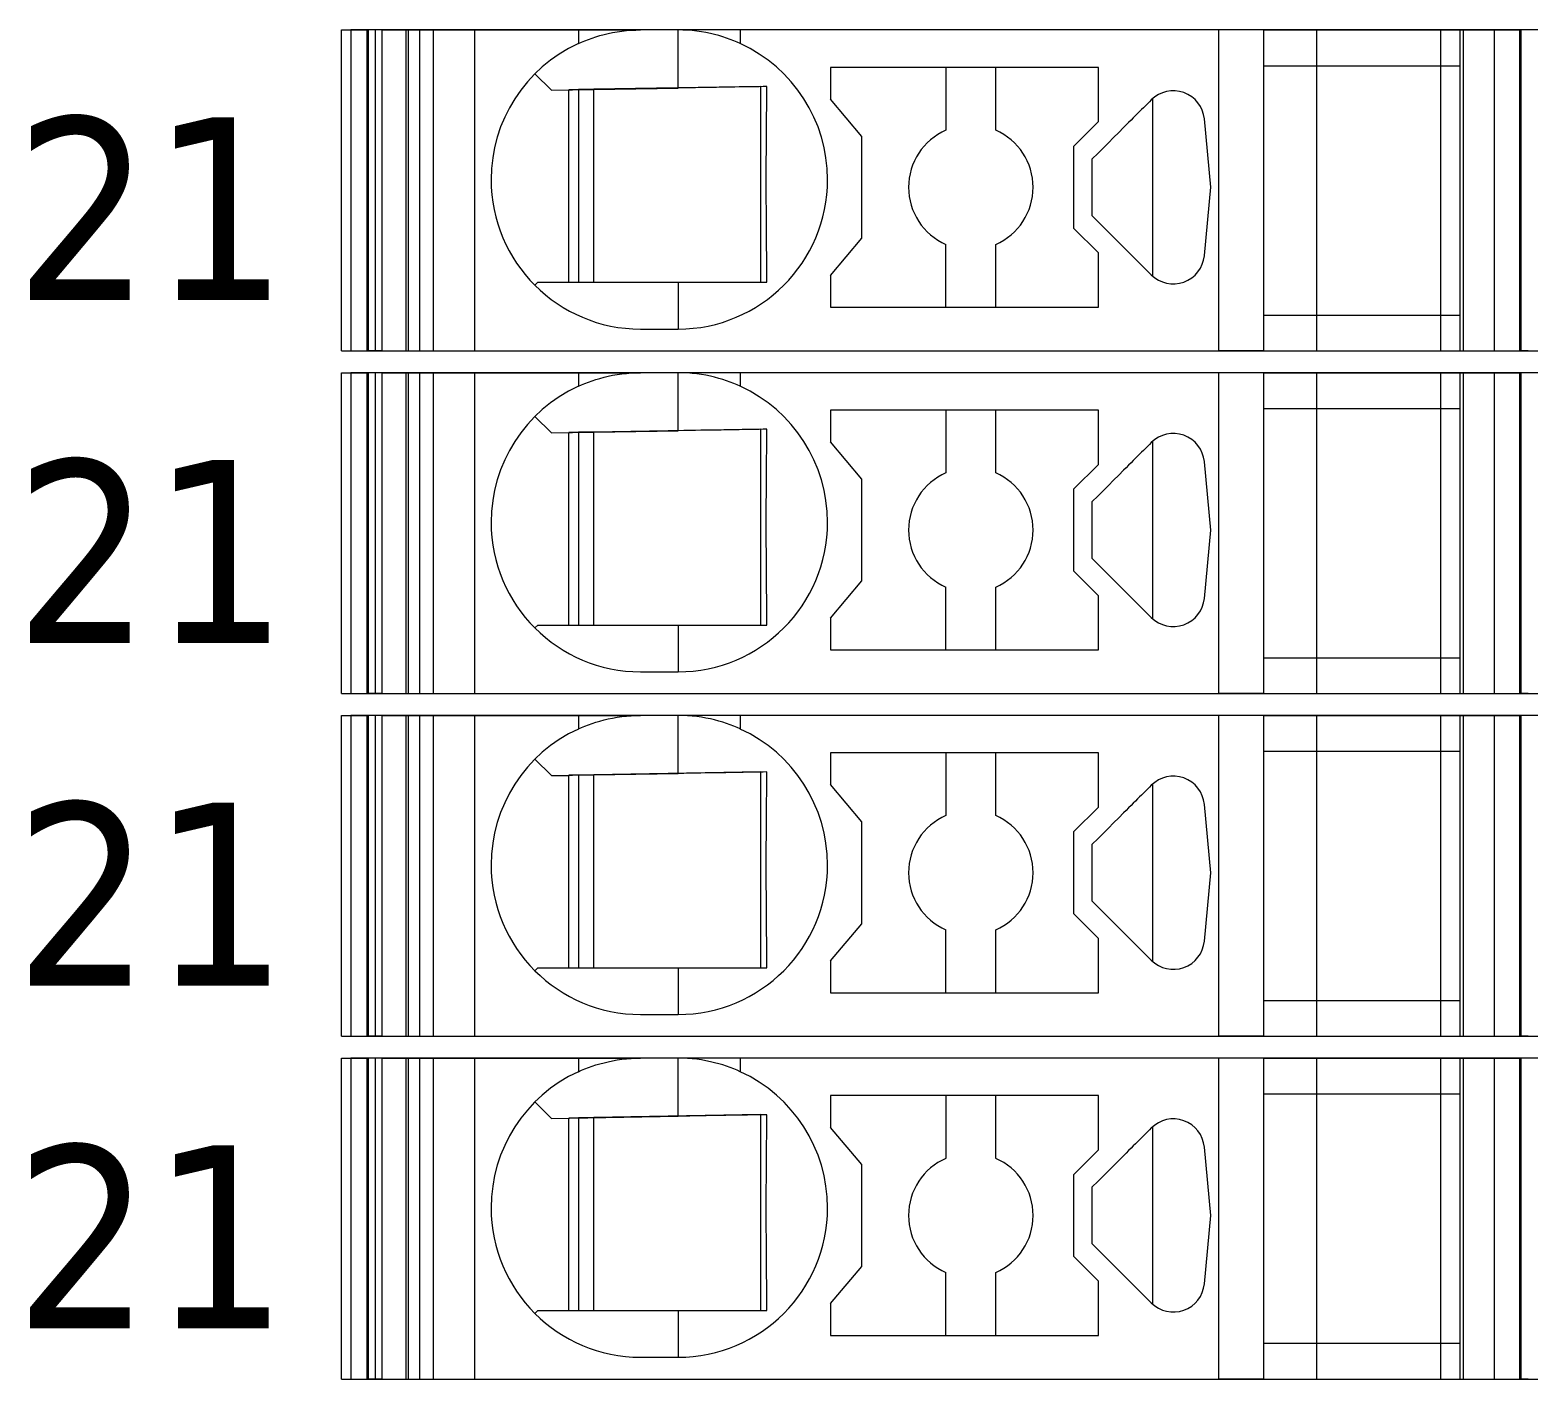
# Model space of a CAD drawing. Header units: millimetres. Extents: x 0 to 2100, y 0 to 1485.
# Drawn here: x 1216.85 to 1240.89, y 750.35 to 772 of the extents above; entities that cross this region are included whole.
import ezdxf
from ezdxf.enums import TextEntityAlignment as Align

# ---------------------------------------------------------------- set-up
doc = ezdxf.new("R2010")
doc.units = ezdxf.units.MM
for name, color, linetype, lineweight in [('EPLAN309', 5, 'Continuous', 5), ('EPLAN493', 5, 'Continuous', 5), ('MAIN-1', 7, 'Continuous', 5), ('MAIN-2', 7, 'Continuous', 5)]:
    doc.layers.add(name, color=color, linetype=linetype, lineweight=lineweight)
doc.styles.add('Tahoma', font='')
doc.styles.get('Tahoma').set_extended_font_data('Tahoma')

# ---------------------------------------------------------------- blocks, each defined once
blk = doc.blocks.new('EPLSYM_LibrarySPECIAL_Symbol12_Variant0_Placement8_5')
at = {"layer": 'EPLAN309', "lineweight": 13, "ltscale": 20}
blk.add_lwpolyline([(0, -5.15), (68.15, -5.15), (68.15, 0), (0, 0)], close=True, dxfattribs=at)
at = {"layer": 'EPLAN493', "color": 5, "style": 'Tahoma'}
blk.add_attdef('17_20450', text='', height=2.93475, dxfattribs=at).set_placement((0, -27.293475), align=Align.MIDDLE_RIGHT)
blk = doc.blocks.new('EPLSYM_LibrarySPECIAL_Symbol12_Variant0_Placement8_6')
at = {"layer": 'EPLAN309', "lineweight": 13, "ltscale": 20}
blk.add_lwpolyline([(0, -5.15), (68.15, -5.15), (68.15, 0), (0, 0)], close=True, dxfattribs=at)
at = {"layer": 'EPLAN493', "color": 5, "style": 'Tahoma'}
blk.add_attdef('17_20450', text='', height=2.93475, dxfattribs=at).set_placement((0, -27.293475), align=Align.MIDDLE_RIGHT)
blk = doc.blocks.new('EPLSYM_LibrarySPECIAL_Symbol12_Variant0_Placement8_7')
at = {"layer": 'EPLAN309', "lineweight": 13, "ltscale": 20}
blk.add_lwpolyline([(0, -5.15), (68.15, -5.15), (68.15, 0), (0, 0)], close=True, dxfattribs=at)
at = {"layer": 'EPLAN493', "color": 5, "style": 'Tahoma'}
blk.add_attdef('17_20450', text='', height=2.93475, dxfattribs=at).set_placement((0, -27.293475), align=Align.MIDDLE_RIGHT)
blk = doc.blocks.new('EPLSYM_LibrarySPECIAL_Symbol12_Variant0_Placement8_8')
at = {"layer": 'EPLAN309', "lineweight": 13, "ltscale": 20}
blk.add_lwpolyline([(0, -5.15), (68.15, -5.15), (68.15, 0), (0, 0)], close=True, dxfattribs=at)
at = {"layer": 'EPLAN493', "color": 5, "style": 'Tahoma'}
blk.add_attdef('17_20450', text='', height=2.93475, dxfattribs=at).set_placement((0, -27.293475), align=Align.MIDDLE_RIGHT)

msp = doc.modelspace()

# ---------------------------------------------------------------- linework, layer by layer
at = {"layer": 'MAIN-1'}
for p, q in [((1221.85, 772), (1222.284, 772)), ((1221.85, 766.85), (1221.85, 772)), ((1222.393, 772), (1222.284, 772)), ((1222.284, 766.85), (1222.284, 772)), ((1222.501, 772), (1222.393, 772)), ((1222.393, 766.85), (1222.393, 772)), ((1222.501, 772), (1225.65, 772)), ((1222.501, 766.85), (1222.501, 772)), ((1225.65, 772), (1226.65, 772)), ((1225.65, 772), (1225.65, 771.782)), ((1225.813, 771.849), (1225.872, 771.87)), ((1225.872, 771.87), (1225.933, 771.89)), ((1225.933, 771.89), (1225.997, 771.909)), ((1225.997, 771.909), (1226.063, 771.927)), ((1226.063, 771.927), (1226.131, 771.943)), ((1226.131, 771.943), (1226.201, 771.958)), ((1226.201, 771.958), (1226.272, 771.97)), ((1226.272, 771.97), (1226.346, 771.981)), ((1226.346, 771.981), (1226.421, 771.989)), ((1226.421, 771.989), (1226.497, 771.995)), ((1226.497, 771.995), (1226.573, 771.999)), ((1226.573, 771.999), (1226.65, 772)), ((1227.25, 772), (1226.65, 772)), ((1227.327, 771.999), (1227.25, 772)), ((1228.25, 772), (1227.25, 772)), ((1227.25, 771.068), (1227.25, 772)), ((1227.403, 771.995), (1227.327, 771.999)), ((1227.479, 771.989), (1227.403, 771.995)), ((1227.554, 771.981), (1227.479, 771.989)), ((1227.628, 771.97), (1227.554, 771.981)), ((1227.699, 771.958), (1227.628, 771.97)), ((1227.769, 771.943), (1227.699, 771.958)), ((1227.837, 771.927), (1227.769, 771.943)), ((1227.903, 771.909), (1227.837, 771.927)), ((1227.967, 771.89), (1227.903, 771.909)), ((1228.028, 771.87), (1227.967, 771.89)), ((1228.087, 771.849), (1228.028, 771.87)), ((1235.932, 772), (1228.25, 772)), ((1228.25, 772), (1228.25, 771.782)), ((1236.65, 772), (1235.932, 772)), ((1235.932, 766.85), (1235.932, 772)), ((1236.65, 772), (1239.8, 772)), ((1236.65, 772), (1236.65, 766.85)), ((1239.8, 772), (1240.35, 772)), ((1239.8, 772), (1239.8, 766.85)), ((1240.35, 772), (1240.784, 772)), ((1240.35, 772), (1240.35, 766.85)), ((1240.893, 772), (1240.784, 772)), ((1240.784, 766.85), (1240.784, 772)), ((1225.65, 771.782), (1225.702, 771.805)), ((1225.702, 771.805), (1225.756, 771.827)), ((1225.756, 771.827), (1225.813, 771.849)), ((1228.144, 771.827), (1228.087, 771.849)), ((1228.198, 771.805), (1228.144, 771.827)), ((1228.25, 771.782), (1228.198, 771.805)), ((1229.7, 771.4), (1229.7, 770.889)), ((1234, 771.4), (1229.7, 771.4)), ((1231.55, 771.4), (1231.55, 770.392)), ((1232.35, 770.392), (1232.35, 771.4)), ((1234, 770.529), (1234, 771.4)), ((1236.65, 771.425), (1239.8, 771.425)), ((1224.953, 771.297), (1225.217, 771.033)), ((1225.217, 771.033), (1227.25, 771.068)), ((1225.5, 767.95), (1225.5, 771.038)), ((1225.65, 771.04), (1225.65, 767.95)), ((1225.9, 767.95), (1225.9, 771.045)), ((1227.345, 771.07), (1227.25, 771.068)), ((1227.438, 771.071), (1227.345, 771.07)), ((1227.53, 771.073), (1227.438, 771.071)), ((1227.618, 771.075), (1227.53, 771.073)), ((1227.703, 771.076), (1227.618, 771.075)), ((1227.786, 771.077), (1227.703, 771.076)), ((1227.865, 771.079), (1227.786, 771.077)), ((1227.943, 771.08), (1227.865, 771.079)), ((1228.017, 771.081), (1227.943, 771.08)), ((1228.09, 771.082), (1228.017, 771.081)), ((1228.16, 771.084), (1228.09, 771.082)), ((1228.229, 771.085), (1228.16, 771.084)), ((1228.297, 771.086), (1228.229, 771.085)), ((1228.363, 771.087), (1228.297, 771.086)), ((1228.428, 771.088), (1228.363, 771.087)), ((1228.491, 771.089), (1228.428, 771.088)), ((1228.554, 771.09), (1228.491, 771.089)), ((1228.615, 771.091), (1228.554, 771.09)), ((1228.579, 767.95), (1228.579, 771.091)), ((1228.676, 771.092), (1228.615, 771.091)), ((1228.674, 770.877), (1228.675, 770.95)), ((1228.675, 770.95), (1228.676, 771.022)), ((1228.676, 771.022), (1228.676, 771.092)), ((1234.867, 770.898), (1234.867, 768.052)), ((1228.672, 770.649), (1228.673, 770.727)), ((1228.673, 770.803), (1228.674, 770.877)), ((1228.673, 770.727), (1228.673, 770.803)), ((1230.2, 770.293), (1229.7, 770.889)), ((1234.627, 770.659), (1234.594, 770.626)), ((1234.658, 770.691), (1234.627, 770.659)), ((1234.69, 770.722), (1234.658, 770.691)), ((1234.721, 770.753), (1234.69, 770.722)), ((1234.752, 770.785), (1234.721, 770.753)), ((1234.784, 770.816), (1234.752, 770.785)), ((1234.815, 770.847), (1234.784, 770.816)), ((1234.846, 770.879), (1234.815, 770.847)), ((1228.67, 770.488), (1228.671, 770.57)), ((1228.67, 770.404), (1228.67, 770.488)), ((1228.671, 770.57), (1228.672, 770.649)), ((1233.6, 770.129), (1234, 770.529)), ((1234.402, 770.434), (1234.323, 770.356)), ((1234.443, 770.475), (1234.402, 770.434)), ((1234.483, 770.515), (1234.443, 770.475)), ((1234.521, 770.553), (1234.483, 770.515)), ((1234.558, 770.59), (1234.521, 770.553)), ((1234.594, 770.626), (1234.558, 770.59)), ((1235.802, 769.475), (1235.698, 770.572)), ((1228.668, 770.132), (1228.669, 770.226)), ((1228.669, 770.317), (1228.67, 770.404)), ((1228.669, 770.226), (1228.669, 770.317)), ((1230.2, 768.657), (1230.2, 770.293)), ((1234.158, 770.19), (1234.072, 770.104)), ((1234.242, 770.274), (1234.158, 770.19)), ((1234.323, 770.356), (1234.242, 770.274)), ((1228.667, 769.931), (1228.668, 770.034)), ((1228.667, 769.824), (1228.667, 769.931)), ((1228.668, 770.034), (1228.668, 770.132)), ((1233.6, 770.129), (1233.6, 768.821)), ((1233.986, 770.018), (1233.9, 769.932)), ((1233.9, 769.802), (1233.9, 769.932)), ((1234.072, 770.104), (1233.986, 770.018)), ((1228.667, 769.713), (1228.667, 769.824)), ((1228.667, 769.6), (1228.667, 769.713)), ((1233.9, 769.671), (1233.9, 769.802)), ((1228.667, 769.479), (1228.667, 769.6)), ((1228.667, 769.361), (1228.667, 769.479)), ((1233.9, 769.54), (1233.9, 769.671)), ((1233.9, 769.41), (1233.9, 769.54)), ((1235.698, 768.378), (1235.802, 769.475)), ((1228.667, 769.247), (1228.667, 769.361)), ((1228.668, 769.138), (1228.667, 769.247)), ((1233.9, 769.279), (1233.9, 769.41)), ((1233.9, 769.148), (1233.9, 769.279)), ((1228.668, 769.034), (1228.668, 769.138)), ((1228.669, 768.934), (1228.668, 769.034)), ((1233.9, 769.018), (1233.9, 769.148)), ((1233.9, 769.018), (1234.846, 768.071)), ((1228.669, 768.839), (1228.669, 768.934)), ((1228.67, 768.748), (1228.669, 768.839)), ((1228.671, 768.659), (1228.67, 768.748)), ((1234, 768.421), (1233.6, 768.821)), ((1228.672, 768.573), (1228.671, 768.659)), ((1228.672, 768.49), (1228.672, 768.573)), ((1228.673, 768.408), (1228.672, 768.49)), ((1229.7, 768.061), (1230.2, 768.657)), ((1231.55, 767.55), (1231.55, 768.558)), ((1232.35, 767.55), (1232.35, 768.558)), ((1228.674, 768.329), (1228.673, 768.408)), ((1228.675, 768.25), (1228.674, 768.329)), ((1228.676, 768.174), (1228.675, 768.25)), ((1234, 767.55), (1234, 768.421)), ((1228.676, 768.098), (1228.676, 768.174)), ((1228.677, 768.024), (1228.676, 768.098)), ((1228.678, 767.95), (1228.677, 768.024)), ((1229.7, 768.061), (1229.7, 767.55)), ((1225, 767.95), (1224.953, 767.903)), ((1225, 767.95), (1227.25, 767.95)), ((1227.25, 767.95), (1227.342, 767.95)), ((1227.25, 767.95), (1227.25, 767.2)), ((1227.342, 767.95), (1227.433, 767.95)), ((1227.433, 767.95), (1227.523, 767.95)), ((1227.523, 767.95), (1227.61, 767.95)), ((1227.61, 767.95), (1227.695, 767.95)), ((1227.695, 767.95), (1227.778, 767.95)), ((1227.778, 767.95), (1227.858, 767.95)), ((1227.858, 767.95), (1227.936, 767.95)), ((1227.936, 767.95), (1228.011, 767.95)), ((1228.011, 767.95), (1228.085, 767.95)), ((1228.085, 767.95), (1228.157, 767.95)), ((1228.157, 767.95), (1228.226, 767.95)), ((1228.226, 767.95), (1228.295, 767.95)), ((1228.295, 767.95), (1228.361, 767.95)), ((1228.361, 767.95), (1228.427, 767.95)), ((1228.427, 767.95), (1228.491, 767.95)), ((1228.491, 767.95), (1228.555, 767.95)), ((1228.555, 767.95), (1228.617, 767.95)), ((1228.617, 767.95), (1228.678, 767.95)), ((1229.7, 767.55), (1234, 767.55)), ((1236.65, 767.425), (1239.8, 767.425)), ((1226.65, 767.2), (1227.25, 767.2)), ((1221.85, 766.85), (1222.284, 766.85)), ((1222.393, 766.85), (1222.284, 766.85)), ((1222.501, 766.85), (1222.393, 766.85)), ((1222.501, 766.85), (1235.932, 766.85)), ((1236.65, 766.85), (1235.932, 766.85)), ((1236.65, 766.85), (1239.8, 766.85)), ((1239.8, 766.85), (1240.35, 766.85)), ((1240.35, 766.85), (1240.784, 766.85)), ((1240.893, 766.85), (1240.784, 766.85)), ((1221.85, 766.5), (1222.284, 766.5)), ((1221.85, 761.35), (1221.85, 766.5)), ((1222.393, 766.5), (1222.284, 766.5)), ((1222.284, 761.35), (1222.284, 766.5)), ((1222.501, 766.5), (1222.393, 766.5)), ((1222.393, 761.35), (1222.393, 766.5)), ((1222.501, 766.5), (1225.65, 766.5)), ((1222.501, 761.35), (1222.501, 766.5)), ((1225.65, 766.5), (1226.65, 766.5)), ((1225.65, 766.5), (1225.65, 766.282)), ((1225.702, 766.305), (1225.756, 766.327)), ((1225.756, 766.327), (1225.813, 766.349)), ((1225.813, 766.349), (1225.872, 766.37)), ((1225.872, 766.37), (1225.933, 766.39)), ((1225.933, 766.39), (1225.997, 766.409)), ((1225.997, 766.409), (1226.063, 766.427)), ((1226.063, 766.427), (1226.131, 766.443)), ((1226.131, 766.443), (1226.201, 766.458)), ((1226.201, 766.458), (1226.272, 766.47)), ((1226.272, 766.47), (1226.346, 766.481)), ((1226.346, 766.481), (1226.421, 766.489)), ((1226.421, 766.489), (1226.497, 766.495)), ((1226.497, 766.495), (1226.573, 766.499)), ((1226.573, 766.499), (1226.65, 766.5)), ((1227.25, 766.5), (1226.65, 766.5)), ((1227.327, 766.499), (1227.25, 766.5)), ((1228.25, 766.5), (1227.25, 766.5)), ((1227.25, 765.568), (1227.25, 766.5)), ((1227.403, 766.495), (1227.327, 766.499)), ((1227.479, 766.489), (1227.403, 766.495)), ((1227.554, 766.481), (1227.479, 766.489)), ((1227.628, 766.47), (1227.554, 766.481)), ((1227.699, 766.458), (1227.628, 766.47)), ((1227.769, 766.443), (1227.699, 766.458)), ((1227.837, 766.427), (1227.769, 766.443)), ((1227.903, 766.409), (1227.837, 766.427)), ((1227.967, 766.39), (1227.903, 766.409)), ((1228.028, 766.37), (1227.967, 766.39)), ((1228.087, 766.349), (1228.028, 766.37)), ((1228.144, 766.327), (1228.087, 766.349)), ((1228.198, 766.305), (1228.144, 766.327)), ((1235.932, 766.5), (1228.25, 766.5)), ((1228.25, 766.5), (1228.25, 766.282)), ((1236.65, 766.5), (1235.932, 766.5)), ((1235.932, 761.35), (1235.932, 766.5)), ((1236.65, 766.5), (1239.8, 766.5)), ((1236.65, 766.5), (1236.65, 761.35)), ((1239.8, 766.5), (1240.35, 766.5)), ((1239.8, 766.5), (1239.8, 761.35)), ((1240.35, 766.5), (1240.784, 766.5)), ((1240.35, 766.5), (1240.35, 761.35)), ((1240.893, 766.5), (1240.784, 766.5)), ((1240.784, 761.35), (1240.784, 766.5)), ((1225.65, 766.282), (1225.702, 766.305)), ((1228.25, 766.282), (1228.198, 766.305)), ((1229.7, 765.9), (1229.7, 765.389)), ((1234, 765.9), (1229.7, 765.9)), ((1231.55, 765.9), (1231.55, 764.892)), ((1232.35, 764.892), (1232.35, 765.9)), ((1234, 765.029), (1234, 765.9)), ((1236.65, 765.925), (1239.8, 765.925)), ((1224.953, 765.797), (1225.217, 765.533)), ((1225.217, 765.533), (1227.25, 765.568)), ((1225.5, 762.45), (1225.5, 765.538)), ((1225.65, 765.54), (1225.65, 762.45)), ((1225.9, 762.45), (1225.9, 765.545)), ((1227.345, 765.57), (1227.25, 765.568)), ((1227.438, 765.571), (1227.345, 765.57)), ((1227.53, 765.573), (1227.438, 765.571)), ((1227.618, 765.575), (1227.53, 765.573)), ((1227.703, 765.576), (1227.618, 765.575)), ((1227.786, 765.577), (1227.703, 765.576)), ((1227.865, 765.579), (1227.786, 765.577)), ((1227.943, 765.58), (1227.865, 765.579)), ((1228.017, 765.581), (1227.943, 765.58)), ((1228.09, 765.582), (1228.017, 765.581)), ((1228.16, 765.584), (1228.09, 765.582)), ((1228.229, 765.585), (1228.16, 765.584)), ((1228.297, 765.586), (1228.229, 765.585)), ((1228.363, 765.587), (1228.297, 765.586)), ((1228.428, 765.588), (1228.363, 765.587)), ((1228.491, 765.589), (1228.428, 765.588)), ((1228.554, 765.59), (1228.491, 765.589)), ((1228.615, 765.591), (1228.554, 765.59)), ((1228.579, 762.45), (1228.579, 765.591)), ((1228.676, 765.592), (1228.615, 765.591)), ((1228.673, 765.303), (1228.674, 765.377)), ((1228.674, 765.377), (1228.675, 765.45)), ((1228.675, 765.45), (1228.676, 765.522)), ((1228.676, 765.522), (1228.676, 765.592)), ((1230.2, 764.793), (1229.7, 765.389)), ((1234.846, 765.379), (1234.815, 765.347)), ((1234.867, 765.398), (1234.867, 762.552)), ((1228.671, 765.07), (1228.672, 765.149)), ((1228.672, 765.149), (1228.673, 765.227)), ((1228.673, 765.227), (1228.673, 765.303)), ((1234.594, 765.126), (1234.558, 765.09)), ((1234.627, 765.159), (1234.594, 765.126)), ((1234.658, 765.191), (1234.627, 765.159)), ((1234.69, 765.222), (1234.658, 765.191)), ((1234.721, 765.253), (1234.69, 765.222)), ((1234.752, 765.285), (1234.721, 765.253)), ((1234.784, 765.316), (1234.752, 765.285)), ((1234.815, 765.347), (1234.784, 765.316)), ((1228.669, 764.817), (1228.67, 764.904)), ((1228.67, 764.988), (1228.671, 765.07)), ((1228.67, 764.904), (1228.67, 764.988)), ((1233.6, 764.629), (1234, 765.029)), ((1234.402, 764.934), (1234.323, 764.856)), ((1234.443, 764.975), (1234.402, 764.934)), ((1234.483, 765.015), (1234.443, 764.975)), ((1234.521, 765.053), (1234.483, 765.015)), ((1234.558, 765.09), (1234.521, 765.053)), ((1235.802, 763.975), (1235.698, 765.072)), ((1228.668, 764.632), (1228.669, 764.726)), ((1228.669, 764.726), (1228.669, 764.817)), ((1230.2, 763.157), (1230.2, 764.793)), ((1234.158, 764.69), (1234.072, 764.604)), ((1234.242, 764.774), (1234.158, 764.69)), ((1234.323, 764.856), (1234.242, 764.774)), ((1228.667, 764.431), (1228.668, 764.534)), ((1228.667, 764.324), (1228.667, 764.431)), ((1228.668, 764.534), (1228.668, 764.632)), ((1233.6, 764.629), (1233.6, 763.321)), ((1233.986, 764.518), (1233.9, 764.432)), ((1233.9, 764.302), (1233.9, 764.432)), ((1234.072, 764.604), (1233.986, 764.518)), ((1228.667, 764.213), (1228.667, 764.324)), ((1228.667, 764.1), (1228.667, 764.213)), ((1233.9, 764.171), (1233.9, 764.302)), ((1233.9, 764.04), (1233.9, 764.171)), ((1228.667, 763.979), (1228.667, 764.1)), ((1228.667, 763.861), (1228.667, 763.979)), ((1233.9, 763.91), (1233.9, 764.04)), ((1235.698, 762.878), (1235.802, 763.975)), ((1228.667, 763.747), (1228.667, 763.861)), ((1228.668, 763.638), (1228.667, 763.747)), ((1233.9, 763.779), (1233.9, 763.91)), ((1233.9, 763.648), (1233.9, 763.779)), ((1228.668, 763.534), (1228.668, 763.638)), ((1228.669, 763.434), (1228.668, 763.534)), ((1233.9, 763.518), (1233.9, 763.648)), ((1233.9, 763.518), (1234.846, 762.571)), ((1228.669, 763.339), (1228.669, 763.434)), ((1228.67, 763.248), (1228.669, 763.339)), ((1228.671, 763.159), (1228.67, 763.248)), ((1234, 762.921), (1233.6, 763.321)), ((1228.672, 763.073), (1228.671, 763.159)), ((1228.672, 762.99), (1228.672, 763.073)), ((1228.673, 762.908), (1228.672, 762.99)), ((1229.7, 762.561), (1230.2, 763.157)), ((1231.55, 762.05), (1231.55, 763.058)), ((1232.35, 762.05), (1232.35, 763.058)), ((1228.674, 762.829), (1228.673, 762.908)), ((1228.675, 762.75), (1228.674, 762.829)), ((1228.676, 762.674), (1228.675, 762.75)), ((1234, 762.05), (1234, 762.921)), ((1228.676, 762.598), (1228.676, 762.674)), ((1228.677, 762.524), (1228.676, 762.598)), ((1228.678, 762.45), (1228.677, 762.524)), ((1229.7, 762.561), (1229.7, 762.05)), ((1225, 762.45), (1224.953, 762.403)), ((1225, 762.45), (1227.25, 762.45)), ((1227.25, 762.45), (1227.342, 762.45)), ((1227.25, 762.45), (1227.25, 761.7)), ((1227.342, 762.45), (1227.433, 762.45)), ((1227.433, 762.45), (1227.523, 762.45)), ((1227.523, 762.45), (1227.61, 762.45)), ((1227.61, 762.45), (1227.695, 762.45)), ((1227.695, 762.45), (1227.778, 762.45)), ((1227.778, 762.45), (1227.858, 762.45)), ((1227.858, 762.45), (1227.936, 762.45)), ((1227.936, 762.45), (1228.011, 762.45)), ((1228.011, 762.45), (1228.085, 762.45)), ((1228.085, 762.45), (1228.157, 762.45)), ((1228.157, 762.45), (1228.226, 762.45)), ((1228.226, 762.45), (1228.295, 762.45)), ((1228.295, 762.45), (1228.361, 762.45)), ((1228.361, 762.45), (1228.427, 762.45)), ((1228.427, 762.45), (1228.491, 762.45)), ((1228.491, 762.45), (1228.555, 762.45)), ((1228.555, 762.45), (1228.617, 762.45)), ((1228.617, 762.45), (1228.678, 762.45)), ((1229.7, 762.05), (1234, 762.05)), ((1236.65, 761.925), (1239.8, 761.925)), ((1226.65, 761.7), (1227.25, 761.7)), ((1221.85, 761.35), (1222.284, 761.35)), ((1222.393, 761.35), (1222.284, 761.35)), ((1222.501, 761.35), (1222.393, 761.35)), ((1222.501, 761.35), (1235.932, 761.35)), ((1236.65, 761.35), (1235.932, 761.35)), ((1236.65, 761.35), (1239.8, 761.35)), ((1239.8, 761.35), (1240.35, 761.35)), ((1240.35, 761.35), (1240.784, 761.35)), ((1240.893, 761.35), (1240.784, 761.35)), ((1221.85, 761), (1222.284, 761)), ((1221.85, 755.85), (1221.85, 761)), ((1222.393, 761), (1222.284, 761)), ((1222.284, 755.85), (1222.284, 761)), ((1222.501, 761), (1222.393, 761)), ((1222.393, 755.85), (1222.393, 761)), ((1222.501, 761), (1225.65, 761)), ((1222.501, 755.85), (1222.501, 761)), ((1225.65, 761), (1226.65, 761)), ((1225.65, 761), (1225.65, 760.782)), ((1225.65, 760.782), (1225.702, 760.805)), ((1225.702, 760.805), (1225.756, 760.827)), ((1225.756, 760.827), (1225.813, 760.849)), ((1225.813, 760.849), (1225.872, 760.87)), ((1225.872, 760.87), (1225.933, 760.89)), ((1225.933, 760.89), (1225.997, 760.909)), ((1225.997, 760.909), (1226.063, 760.927)), ((1226.063, 760.927), (1226.131, 760.943)), ((1226.131, 760.943), (1226.201, 760.958)), ((1226.201, 760.958), (1226.272, 760.97)), ((1226.272, 760.97), (1226.346, 760.981)), ((1226.346, 760.981), (1226.421, 760.989)), ((1226.421, 760.989), (1226.497, 760.995)), ((1226.497, 760.995), (1226.573, 760.999)), ((1226.573, 760.999), (1226.65, 761)), ((1227.25, 761), (1226.65, 761)), ((1227.327, 760.999), (1227.25, 761)), ((1228.25, 761), (1227.25, 761)), ((1227.25, 760.068), (1227.25, 761)), ((1227.403, 760.995), (1227.327, 760.999)), ((1227.479, 760.989), (1227.403, 760.995)), ((1227.554, 760.981), (1227.479, 760.989)), ((1227.628, 760.97), (1227.554, 760.981)), ((1227.699, 760.958), (1227.628, 760.97)), ((1227.769, 760.943), (1227.699, 760.958)), ((1227.837, 760.927), (1227.769, 760.943)), ((1227.903, 760.909), (1227.837, 760.927)), ((1227.967, 760.89), (1227.903, 760.909)), ((1228.028, 760.87), (1227.967, 760.89)), ((1228.087, 760.849), (1228.028, 760.87)), ((1228.144, 760.827), (1228.087, 760.849)), ((1228.198, 760.805), (1228.144, 760.827)), ((1228.25, 760.782), (1228.198, 760.805)), ((1235.932, 761), (1228.25, 761)), ((1228.25, 761), (1228.25, 760.782)), ((1236.65, 761), (1235.932, 761)), ((1235.932, 755.85), (1235.932, 761)), ((1236.65, 761), (1239.8, 761)), ((1236.65, 761), (1236.65, 755.85)), ((1239.8, 761), (1240.35, 761)), ((1239.8, 761), (1239.8, 755.85)), ((1240.35, 761), (1240.784, 761)), ((1240.35, 761), (1240.35, 755.85)), ((1240.893, 761), (1240.784, 761)), ((1240.784, 755.85), (1240.784, 761)), ((1229.7, 760.4), (1229.7, 759.889)), ((1234, 760.4), (1229.7, 760.4)), ((1231.55, 760.4), (1231.55, 759.392)), ((1232.35, 759.392), (1232.35, 760.4)), ((1234, 759.529), (1234, 760.4)), ((1236.65, 760.425), (1239.8, 760.425)), ((1224.953, 760.297), (1225.217, 760.033)), ((1227.438, 760.071), (1227.345, 760.07)), ((1227.53, 760.073), (1227.438, 760.071)), ((1227.618, 760.075), (1227.53, 760.073)), ((1227.703, 760.076), (1227.618, 760.075)), ((1227.786, 760.077), (1227.703, 760.076)), ((1227.865, 760.079), (1227.786, 760.077)), ((1227.943, 760.08), (1227.865, 760.079)), ((1228.017, 760.081), (1227.943, 760.08)), ((1228.09, 760.082), (1228.017, 760.081)), ((1228.16, 760.084), (1228.09, 760.082)), ((1228.229, 760.085), (1228.16, 760.084)), ((1228.297, 760.086), (1228.229, 760.085)), ((1228.363, 760.087), (1228.297, 760.086)), ((1228.428, 760.088), (1228.363, 760.087)), ((1228.491, 760.089), (1228.428, 760.088)), ((1228.554, 760.09), (1228.491, 760.089)), ((1228.615, 760.091), (1228.554, 760.09)), ((1228.579, 756.95), (1228.579, 760.091)), ((1228.676, 760.092), (1228.615, 760.091)), ((1228.676, 760.022), (1228.676, 760.092)), ((1225.217, 760.033), (1227.25, 760.068)), ((1225.5, 756.95), (1225.5, 760.038)), ((1225.65, 760.04), (1225.65, 756.95)), ((1225.9, 756.95), (1225.9, 760.045)), ((1227.345, 760.07), (1227.25, 760.068)), ((1228.673, 759.803), (1228.674, 759.877)), ((1228.674, 759.877), (1228.675, 759.95)), ((1228.675, 759.95), (1228.676, 760.022)), ((1230.2, 759.293), (1229.7, 759.889)), ((1234.815, 759.847), (1234.784, 759.816)), ((1234.846, 759.879), (1234.815, 759.847)), ((1234.867, 759.898), (1234.867, 757.052)), ((1228.671, 759.57), (1228.672, 759.649)), ((1228.672, 759.649), (1228.673, 759.727)), ((1228.673, 759.727), (1228.673, 759.803)), ((1234.558, 759.59), (1234.521, 759.553)), ((1234.594, 759.626), (1234.558, 759.59)), ((1234.627, 759.659), (1234.594, 759.626)), ((1234.658, 759.691), (1234.627, 759.659)), ((1234.69, 759.722), (1234.658, 759.691)), ((1234.721, 759.753), (1234.69, 759.722)), ((1234.752, 759.785), (1234.721, 759.753)), ((1234.784, 759.816), (1234.752, 759.785)), ((1228.669, 759.317), (1228.67, 759.404)), ((1228.67, 759.488), (1228.671, 759.57)), ((1228.67, 759.404), (1228.67, 759.488)), ((1233.6, 759.129), (1234, 759.529)), ((1234.323, 759.356), (1234.242, 759.274)), ((1234.402, 759.434), (1234.323, 759.356)), ((1234.443, 759.475), (1234.402, 759.434)), ((1234.483, 759.515), (1234.443, 759.475)), ((1234.521, 759.553), (1234.483, 759.515)), ((1235.802, 758.475), (1235.698, 759.572)), ((1228.668, 759.132), (1228.669, 759.226)), ((1228.668, 759.034), (1228.668, 759.132)), ((1228.669, 759.226), (1228.669, 759.317)), ((1230.2, 757.657), (1230.2, 759.293)), ((1233.6, 759.129), (1233.6, 757.821)), ((1234.158, 759.19), (1234.072, 759.104)), ((1234.242, 759.274), (1234.158, 759.19)), ((1228.667, 758.931), (1228.668, 759.034)), ((1228.667, 758.824), (1228.667, 758.931)), ((1233.986, 759.018), (1233.9, 758.932)), ((1233.9, 758.802), (1233.9, 758.932)), ((1234.072, 759.104), (1233.986, 759.018)), ((1228.667, 758.713), (1228.667, 758.824)), ((1228.667, 758.6), (1228.667, 758.713)), ((1233.9, 758.671), (1233.9, 758.802)), ((1233.9, 758.54), (1233.9, 758.671)), ((1228.667, 758.479), (1228.667, 758.6)), ((1228.667, 758.361), (1228.667, 758.479)), ((1233.9, 758.41), (1233.9, 758.54)), ((1233.9, 758.279), (1233.9, 758.41)), ((1235.698, 757.378), (1235.802, 758.475)), ((1228.667, 758.247), (1228.667, 758.361)), ((1228.668, 758.138), (1228.667, 758.247)), ((1233.9, 758.148), (1233.9, 758.279)), ((1233.9, 758.018), (1233.9, 758.148)), ((1228.668, 758.034), (1228.668, 758.138)), ((1228.669, 757.934), (1228.668, 758.034)), ((1228.669, 757.839), (1228.669, 757.934)), ((1233.9, 758.018), (1234.846, 757.071)), ((1228.67, 757.748), (1228.669, 757.839)), ((1228.671, 757.659), (1228.67, 757.748)), ((1234, 757.421), (1233.6, 757.821)), ((1228.672, 757.573), (1228.671, 757.659)), ((1228.672, 757.49), (1228.672, 757.573)), ((1228.673, 757.408), (1228.672, 757.49)), ((1229.7, 757.061), (1230.2, 757.657)), ((1231.55, 756.55), (1231.55, 757.558)), ((1232.35, 756.55), (1232.35, 757.558)), ((1228.674, 757.329), (1228.673, 757.408)), ((1228.675, 757.25), (1228.674, 757.329)), ((1228.676, 757.174), (1228.675, 757.25)), ((1234, 756.55), (1234, 757.421)), ((1225, 756.95), (1224.953, 756.903)), ((1225, 756.95), (1227.25, 756.95)), ((1227.25, 756.95), (1227.342, 756.95)), ((1227.25, 756.95), (1227.25, 756.2)), ((1227.342, 756.95), (1227.433, 756.95)), ((1227.433, 756.95), (1227.523, 756.95)), ((1227.523, 756.95), (1227.61, 756.95)), ((1227.61, 756.95), (1227.695, 756.95)), ((1227.695, 756.95), (1227.778, 756.95)), ((1227.778, 756.95), (1227.858, 756.95)), ((1227.858, 756.95), (1227.936, 756.95)), ((1227.936, 756.95), (1228.011, 756.95)), ((1228.011, 756.95), (1228.085, 756.95)), ((1228.085, 756.95), (1228.157, 756.95)), ((1228.157, 756.95), (1228.226, 756.95)), ((1228.226, 756.95), (1228.295, 756.95)), ((1228.295, 756.95), (1228.361, 756.95)), ((1228.361, 756.95), (1228.427, 756.95)), ((1228.427, 756.95), (1228.491, 756.95)), ((1228.491, 756.95), (1228.555, 756.95)), ((1228.555, 756.95), (1228.617, 756.95)), ((1228.617, 756.95), (1228.678, 756.95)), ((1228.676, 757.098), (1228.676, 757.174)), ((1228.677, 757.024), (1228.676, 757.098)), ((1228.678, 756.95), (1228.677, 757.024)), ((1229.7, 757.061), (1229.7, 756.55)), ((1229.7, 756.55), (1234, 756.55)), ((1236.65, 756.425), (1239.8, 756.425)), ((1226.65, 756.2), (1227.25, 756.2)), ((1221.85, 755.85), (1222.284, 755.85)), ((1222.393, 755.85), (1222.284, 755.85)), ((1222.501, 755.85), (1222.393, 755.85)), ((1222.501, 755.85), (1235.932, 755.85)), ((1236.65, 755.85), (1235.932, 755.85)), ((1236.65, 755.85), (1239.8, 755.85)), ((1239.8, 755.85), (1240.35, 755.85)), ((1240.35, 755.85), (1240.784, 755.85)), ((1240.893, 755.85), (1240.784, 755.85)), ((1221.85, 755.5), (1222.284, 755.5)), ((1221.85, 750.35), (1221.85, 755.5)), ((1222.393, 755.5), (1222.284, 755.5)), ((1222.284, 750.35), (1222.284, 755.5)), ((1222.501, 755.5), (1222.393, 755.5)), ((1222.393, 750.35), (1222.393, 755.5)), ((1222.501, 755.5), (1225.65, 755.5)), ((1222.501, 750.35), (1222.501, 755.5)), ((1225.65, 755.5), (1226.65, 755.5)), ((1225.65, 755.5), (1225.65, 755.282)), ((1225.65, 755.282), (1225.702, 755.305)), ((1225.702, 755.305), (1225.756, 755.327)), ((1225.756, 755.327), (1225.813, 755.349)), ((1225.813, 755.349), (1225.872, 755.37)), ((1225.872, 755.37), (1225.933, 755.39)), ((1225.933, 755.39), (1225.997, 755.409)), ((1225.997, 755.409), (1226.063, 755.427)), ((1226.063, 755.427), (1226.131, 755.443)), ((1226.131, 755.443), (1226.201, 755.458)), ((1226.201, 755.458), (1226.272, 755.47)), ((1226.272, 755.47), (1226.346, 755.481)), ((1226.346, 755.481), (1226.421, 755.489)), ((1226.421, 755.489), (1226.497, 755.495)), ((1226.497, 755.495), (1226.573, 755.499)), ((1226.573, 755.499), (1226.65, 755.5)), ((1227.25, 755.5), (1226.65, 755.5)), ((1227.327, 755.499), (1227.25, 755.5)), ((1228.25, 755.5), (1227.25, 755.5)), ((1227.25, 754.568), (1227.25, 755.5)), ((1227.403, 755.495), (1227.327, 755.499)), ((1227.479, 755.489), (1227.403, 755.495)), ((1227.554, 755.481), (1227.479, 755.489)), ((1227.628, 755.47), (1227.554, 755.481)), ((1227.699, 755.458), (1227.628, 755.47)), ((1227.769, 755.443), (1227.699, 755.458)), ((1227.837, 755.427), (1227.769, 755.443)), ((1227.903, 755.409), (1227.837, 755.427)), ((1227.967, 755.39), (1227.903, 755.409)), ((1228.028, 755.37), (1227.967, 755.39)), ((1228.087, 755.349), (1228.028, 755.37)), ((1228.144, 755.327), (1228.087, 755.349)), ((1228.198, 755.305), (1228.144, 755.327)), ((1228.25, 755.282), (1228.198, 755.305)), ((1235.932, 755.5), (1228.25, 755.5)), ((1228.25, 755.5), (1228.25, 755.282)), ((1236.65, 755.5), (1235.932, 755.5)), ((1235.932, 750.35), (1235.932, 755.5)), ((1236.65, 755.5), (1239.8, 755.5)), ((1236.65, 755.5), (1236.65, 750.35)), ((1239.8, 755.5), (1240.35, 755.5)), ((1239.8, 755.5), (1239.8, 750.35)), ((1240.35, 755.5), (1240.784, 755.5)), ((1240.35, 755.5), (1240.35, 750.35)), ((1240.893, 755.5), (1240.784, 755.5)), ((1240.784, 750.35), (1240.784, 755.5)), ((1224.953, 754.797), (1225.217, 754.533)), ((1229.7, 754.9), (1229.7, 754.389)), ((1234, 754.9), (1229.7, 754.9)), ((1231.55, 754.9), (1231.55, 753.892)), ((1232.35, 753.892), (1232.35, 754.9)), ((1234, 754.029), (1234, 754.9)), ((1236.65, 754.925), (1239.8, 754.925)), ((1225.217, 754.533), (1227.25, 754.568)), ((1225.65, 754.54), (1225.65, 751.45)), ((1225.9, 751.45), (1225.9, 754.545)), ((1227.345, 754.57), (1227.25, 754.568)), ((1227.438, 754.571), (1227.345, 754.57)), ((1227.53, 754.573), (1227.438, 754.571)), ((1227.618, 754.575), (1227.53, 754.573)), ((1227.703, 754.576), (1227.618, 754.575)), ((1227.786, 754.577), (1227.703, 754.576)), ((1227.865, 754.579), (1227.786, 754.577)), ((1227.943, 754.58), (1227.865, 754.579)), ((1228.017, 754.581), (1227.943, 754.58)), ((1228.09, 754.582), (1228.017, 754.581)), ((1228.16, 754.584), (1228.09, 754.582)), ((1228.229, 754.585), (1228.16, 754.584)), ((1228.297, 754.586), (1228.229, 754.585)), ((1228.363, 754.587), (1228.297, 754.586)), ((1228.428, 754.588), (1228.363, 754.587)), ((1228.491, 754.589), (1228.428, 754.588)), ((1228.554, 754.59), (1228.491, 754.589)), ((1228.615, 754.591), (1228.554, 754.59)), ((1228.579, 751.45), (1228.579, 754.591)), ((1228.676, 754.592), (1228.615, 754.591)), ((1228.676, 754.522), (1228.676, 754.592)), ((1225.5, 751.45), (1225.5, 754.538)), ((1228.673, 754.303), (1228.674, 754.377)), ((1228.673, 754.227), (1228.673, 754.303)), ((1228.674, 754.377), (1228.675, 754.45)), ((1228.675, 754.45), (1228.676, 754.522)), ((1230.2, 753.793), (1229.7, 754.389)), ((1234.784, 754.316), (1234.752, 754.285)), ((1234.815, 754.347), (1234.784, 754.316)), ((1234.846, 754.379), (1234.815, 754.347)), ((1234.867, 754.398), (1234.867, 751.552)), ((1228.67, 753.988), (1228.671, 754.07)), ((1228.671, 754.07), (1228.672, 754.149)), ((1228.672, 754.149), (1228.673, 754.227)), ((1234.558, 754.09), (1234.521, 754.053)), ((1234.594, 754.126), (1234.558, 754.09)), ((1234.627, 754.159), (1234.594, 754.126)), ((1234.658, 754.191), (1234.627, 754.159)), ((1234.69, 754.222), (1234.658, 754.191)), ((1234.721, 754.253), (1234.69, 754.222)), ((1234.752, 754.285), (1234.721, 754.253)), ((1235.802, 752.975), (1235.698, 754.072)), ((1228.669, 753.817), (1228.67, 753.904)), ((1228.67, 753.904), (1228.67, 753.988)), ((1233.6, 753.629), (1234, 754.029)), ((1234.323, 753.856), (1234.242, 753.774)), ((1234.402, 753.934), (1234.323, 753.856)), ((1234.443, 753.975), (1234.402, 753.934)), ((1234.483, 754.015), (1234.443, 753.975)), ((1234.521, 754.053), (1234.483, 754.015)), ((1228.668, 753.632), (1228.669, 753.726)), ((1228.668, 753.534), (1228.668, 753.632)), ((1228.669, 753.726), (1228.669, 753.817)), ((1230.2, 752.157), (1230.2, 753.793)), ((1233.6, 753.629), (1233.6, 752.321)), ((1234.072, 753.604), (1233.986, 753.518)), ((1234.158, 753.69), (1234.072, 753.604)), ((1234.242, 753.774), (1234.158, 753.69)), ((1228.667, 753.431), (1228.668, 753.534)), ((1228.667, 753.324), (1228.667, 753.431)), ((1233.986, 753.518), (1233.9, 753.432)), ((1233.9, 753.302), (1233.9, 753.432)), ((1228.667, 753.213), (1228.667, 753.324)), ((1228.667, 753.1), (1228.667, 753.213)), ((1228.667, 752.979), (1228.667, 753.1)), ((1233.9, 753.171), (1233.9, 753.302)), ((1233.9, 753.04), (1233.9, 753.171)), ((1228.667, 752.861), (1228.667, 752.979)), ((1228.667, 752.747), (1228.667, 752.861)), ((1233.9, 752.91), (1233.9, 753.04)), ((1233.9, 752.779), (1233.9, 752.91)), ((1235.698, 751.878), (1235.802, 752.975)), ((1228.668, 752.638), (1228.667, 752.747)), ((1228.668, 752.534), (1228.668, 752.638)), ((1233.9, 752.648), (1233.9, 752.779)), ((1233.9, 752.518), (1233.9, 752.648)), ((1228.669, 752.434), (1228.668, 752.534)), ((1228.669, 752.339), (1228.669, 752.434)), ((1233.9, 752.518), (1234.846, 751.571)), ((1228.67, 752.248), (1228.669, 752.339)), ((1228.671, 752.159), (1228.67, 752.248)), ((1228.672, 752.073), (1228.671, 752.159)), ((1229.7, 751.561), (1230.2, 752.157)), ((1234, 751.921), (1233.6, 752.321)), ((1228.672, 751.99), (1228.672, 752.073)), ((1228.673, 751.908), (1228.672, 751.99)), ((1228.674, 751.829), (1228.673, 751.908)), ((1231.55, 751.05), (1231.55, 752.058)), ((1232.35, 751.05), (1232.35, 752.058)), ((1234, 751.05), (1234, 751.921)), ((1228.675, 751.75), (1228.674, 751.829)), ((1228.676, 751.674), (1228.675, 751.75)), ((1228.676, 751.598), (1228.676, 751.674)), ((1225, 751.45), (1224.953, 751.403)), ((1225, 751.45), (1227.25, 751.45)), ((1227.25, 751.45), (1227.342, 751.45)), ((1227.25, 751.45), (1227.25, 750.7)), ((1227.342, 751.45), (1227.433, 751.45)), ((1227.433, 751.45), (1227.523, 751.45)), ((1227.523, 751.45), (1227.61, 751.45)), ((1227.61, 751.45), (1227.695, 751.45)), ((1227.695, 751.45), (1227.778, 751.45)), ((1227.778, 751.45), (1227.858, 751.45)), ((1227.858, 751.45), (1227.936, 751.45)), ((1227.936, 751.45), (1228.011, 751.45)), ((1228.011, 751.45), (1228.085, 751.45)), ((1228.085, 751.45), (1228.157, 751.45)), ((1228.157, 751.45), (1228.226, 751.45)), ((1228.226, 751.45), (1228.295, 751.45)), ((1228.295, 751.45), (1228.361, 751.45)), ((1228.361, 751.45), (1228.427, 751.45)), ((1228.427, 751.45), (1228.491, 751.45)), ((1228.491, 751.45), (1228.555, 751.45)), ((1228.555, 751.45), (1228.617, 751.45)), ((1228.617, 751.45), (1228.678, 751.45)), ((1228.677, 751.524), (1228.676, 751.598)), ((1228.678, 751.45), (1228.677, 751.524)), ((1229.7, 751.561), (1229.7, 751.05)), ((1229.7, 751.05), (1234, 751.05)), ((1226.65, 750.7), (1227.25, 750.7)), ((1236.65, 750.925), (1239.8, 750.925)), ((1221.85, 750.35), (1222.284, 750.35)), ((1222.393, 750.35), (1222.284, 750.35)), ((1222.501, 750.35), (1222.393, 750.35)), ((1222.501, 750.35), (1235.932, 750.35)), ((1236.65, 750.35), (1235.932, 750.35)), ((1236.65, 750.35), (1239.8, 750.35)), ((1239.8, 750.35), (1240.35, 750.35)), ((1240.35, 750.35), (1240.784, 750.35)), ((1240.893, 750.35), (1240.784, 750.35))]:
    msp.add_line(p, q, dxfattribs=at)
for centre, radius, start, end in [((1226.65, 769.6), 2.4, 114.6244, 180), ((1227.25, 769.6), 2.4, 0, 65.3756), ((1235.2, 770.525), 0.5, 5.4404, 135), ((1231.95, 769.475), 1, 113.5782, 180), ((1231.95, 769.475), 1, 0, 66.4218), ((1226.65, 769.6), 2.4, 180, 270), ((1227.25, 769.6), 2.4, 270, 0), ((1231.95, 769.475), 1, 180, 246.4218), ((1231.95, 769.475), 1, 293.5782, 0), ((1235.2, 768.425), 0.5, 225, 354.5596), ((1226.65, 764.1), 2.4, 114.6244, 180), ((1227.25, 764.1), 2.4, 0, 65.3756), ((1235.2, 765.025), 0.5, 5.4404, 135), ((1231.95, 763.975), 1, 113.5782, 180), ((1231.95, 763.975), 1, 0, 66.4218), ((1226.65, 764.1), 2.4, 180, 270), ((1227.25, 764.1), 2.4, 270, 0), ((1231.95, 763.975), 1, 180, 246.4218), ((1231.95, 763.975), 1, 293.5782, 0), ((1235.2, 762.925), 0.5, 225, 354.5596), ((1226.65, 758.6), 2.4, 114.6244, 180), ((1227.25, 758.6), 2.4, 0, 65.3756), ((1235.2, 759.525), 0.5, 5.4404, 135), ((1231.95, 758.475), 1, 113.5782, 180), ((1231.95, 758.475), 1, 0, 66.4218), ((1226.65, 758.6), 2.4, 180, 270), ((1227.25, 758.6), 2.4, 270, 0), ((1231.95, 758.475), 1, 180, 246.4218), ((1231.95, 758.475), 1, 293.5782, 0), ((1235.2, 757.425), 0.5, 225, 354.5596), ((1226.65, 753.1), 2.4, 114.6244, 180), ((1227.25, 753.1), 2.4, 0, 65.3756), ((1235.2, 754.025), 0.5, 5.4404, 135), ((1231.95, 752.975), 1, 113.5782, 180), ((1231.95, 752.975), 1, 0, 66.4218), ((1226.65, 753.1), 2.4, 180, 270), ((1227.25, 753.1), 2.4, 270, 0), ((1231.95, 752.975), 1, 180, 246.4218), ((1231.95, 752.975), 1, 293.5782, 0), ((1235.2, 751.925), 0.5, 225, 354.5596)]:
    msp.add_arc(centre, radius, start, end, dxfattribs=at)
at = {"layer": 'MAIN-2'}
for p, q in [((1222.256, 772), (1222.256, 766.85)), ((1222.889, 766.85), (1222.889, 772)), ((1222.917, 772), (1222.917, 766.85)), ((1223.102, 772), (1223.102, 766.85)), ((1223.32, 772), (1223.32, 766.85)), ((1223.981, 772), (1223.981, 766.85)), ((1237.506, 766.85), (1237.506, 772)), ((1239.491, 772), (1239.491, 766.85)), ((1239.85, 772), (1239.85, 766.85)), ((1240.756, 772), (1240.756, 766.85)), ((1225.217, 771.033), (1225.5, 771.038)), ((1225.65, 771.042), (1225.5, 771.039)), ((1225.5, 771.039), (1225.5, 771.038)), ((1225.5, 771.038), (1225.5, 771.038)), ((1225.9, 771.048), (1225.65, 771.043)), ((1225.65, 771.042), (1225.65, 771.043)), ((1225.65, 771.042), (1225.65, 771.04)), ((1225.9, 771.053), (1228.579, 771.1)), ((1225.9, 771.048), (1225.9, 771.053)), ((1225.9, 771.045), (1225.9, 771.048)), ((1228.579, 771.1), (1228.676, 771.092)), ((1228.579, 771.091), (1228.579, 771.1)), ((1225.65, 767.95), (1225.65, 767.95)), ((1225.9, 767.95), (1225.9, 767.95)), ((1222.256, 766.5), (1222.256, 761.35)), ((1222.889, 761.35), (1222.889, 766.5)), ((1222.917, 766.5), (1222.917, 761.35)), ((1223.102, 766.5), (1223.102, 761.35)), ((1223.32, 766.5), (1223.32, 761.35)), ((1223.981, 766.5), (1223.981, 761.35)), ((1237.506, 761.35), (1237.506, 766.5)), ((1239.491, 766.5), (1239.491, 761.35)), ((1239.85, 766.5), (1239.85, 761.35)), ((1240.756, 766.5), (1240.756, 761.35)), ((1225.217, 765.533), (1225.5, 765.538)), ((1225.65, 765.542), (1225.5, 765.539)), ((1225.5, 765.539), (1225.5, 765.538)), ((1225.5, 765.538), (1225.5, 765.538)), ((1225.9, 765.548), (1225.65, 765.543)), ((1225.65, 765.542), (1225.65, 765.543)), ((1225.65, 765.542), (1225.65, 765.54)), ((1225.9, 765.553), (1228.579, 765.6)), ((1225.9, 765.548), (1225.9, 765.553)), ((1225.9, 765.545), (1225.9, 765.548)), ((1228.579, 765.6), (1228.676, 765.592)), ((1228.579, 765.591), (1228.579, 765.6)), ((1225.65, 762.45), (1225.65, 762.45)), ((1225.9, 762.45), (1225.9, 762.45)), ((1222.256, 761), (1222.256, 755.85)), ((1222.889, 755.85), (1222.889, 761)), ((1222.917, 761), (1222.917, 755.85)), ((1223.102, 761), (1223.102, 755.85)), ((1223.32, 761), (1223.32, 755.85)), ((1223.981, 761), (1223.981, 755.85)), ((1237.506, 755.85), (1237.506, 761)), ((1239.491, 761), (1239.491, 755.85)), ((1239.85, 761), (1239.85, 755.85)), ((1240.756, 761), (1240.756, 755.85)), ((1225.9, 760.053), (1228.579, 760.1)), ((1228.579, 760.1), (1228.676, 760.092)), ((1228.579, 760.091), (1228.579, 760.1)), ((1225.217, 760.033), (1225.5, 760.038)), ((1225.65, 760.042), (1225.5, 760.039)), ((1225.5, 760.039), (1225.5, 760.038)), ((1225.5, 760.038), (1225.5, 760.038)), ((1225.9, 760.048), (1225.65, 760.043)), ((1225.65, 760.042), (1225.65, 760.043)), ((1225.65, 760.042), (1225.65, 760.04)), ((1225.9, 760.048), (1225.9, 760.053)), ((1225.9, 760.045), (1225.9, 760.048)), ((1225.65, 756.95), (1225.65, 756.95)), ((1225.9, 756.95), (1225.9, 756.95)), ((1222.256, 755.5), (1222.256, 750.35)), ((1222.889, 750.35), (1222.889, 755.5)), ((1222.917, 755.5), (1222.917, 750.35)), ((1223.102, 755.5), (1223.102, 750.35)), ((1223.32, 755.5), (1223.32, 750.35)), ((1223.981, 755.5), (1223.981, 750.35)), ((1237.506, 750.35), (1237.506, 755.5)), ((1239.491, 755.5), (1239.491, 750.35)), ((1239.85, 755.5), (1239.85, 750.35)), ((1240.756, 755.5), (1240.756, 750.35)), ((1225.65, 754.542), (1225.5, 754.539)), ((1225.9, 754.548), (1225.65, 754.543)), ((1225.65, 754.542), (1225.65, 754.543)), ((1225.65, 754.542), (1225.65, 754.54)), ((1225.9, 754.553), (1228.579, 754.6)), ((1225.9, 754.548), (1225.9, 754.553)), ((1225.9, 754.545), (1225.9, 754.548)), ((1228.579, 754.6), (1228.676, 754.592)), ((1228.579, 754.591), (1228.579, 754.6)), ((1225.217, 754.533), (1225.5, 754.538)), ((1225.5, 754.539), (1225.5, 754.538)), ((1225.5, 754.538), (1225.5, 754.538)), ((1225.65, 751.45), (1225.65, 751.45)), ((1225.9, 751.45), (1225.9, 751.45))]:
    msp.add_line(p, q, dxfattribs=at)

# ---------------------------------------------------------------- block references
ref = msp.add_blockref('EPLSYM_LibrarySPECIAL_Symbol12_Variant0_Placement8_5', (1222, 772))
ref.add_attrib('17_20450', '21', dxfattribs={"layer": 'EPLAN493', "color": 5, "height": 2.9348, "style": 'Tahoma'}).set_placement((1221, 769.132), align=Align.MIDDLE_RIGHT)
ref = msp.add_blockref('EPLSYM_LibrarySPECIAL_Symbol12_Variant0_Placement8_6', (1222, 766.5))
ref.add_attrib('17_20450', '21', dxfattribs={"layer": 'EPLAN493', "color": 5, "height": 2.9348, "style": 'Tahoma'}).set_placement((1221, 763.632), align=Align.MIDDLE_RIGHT)
ref = msp.add_blockref('EPLSYM_LibrarySPECIAL_Symbol12_Variant0_Placement8_7', (1222, 761))
ref.add_attrib('17_20450', '21', dxfattribs={"layer": 'EPLAN493', "color": 5, "height": 2.9348, "style": 'Tahoma'}).set_placement((1221, 758.132), align=Align.MIDDLE_RIGHT)
ref = msp.add_blockref('EPLSYM_LibrarySPECIAL_Symbol12_Variant0_Placement8_8', (1222, 755.5))
ref.add_attrib('17_20450', '21', dxfattribs={"layer": 'EPLAN493', "color": 5, "height": 2.9348, "style": 'Tahoma'}).set_placement((1221, 752.632), align=Align.MIDDLE_RIGHT)

doc.saveas('drawing.dxf')
